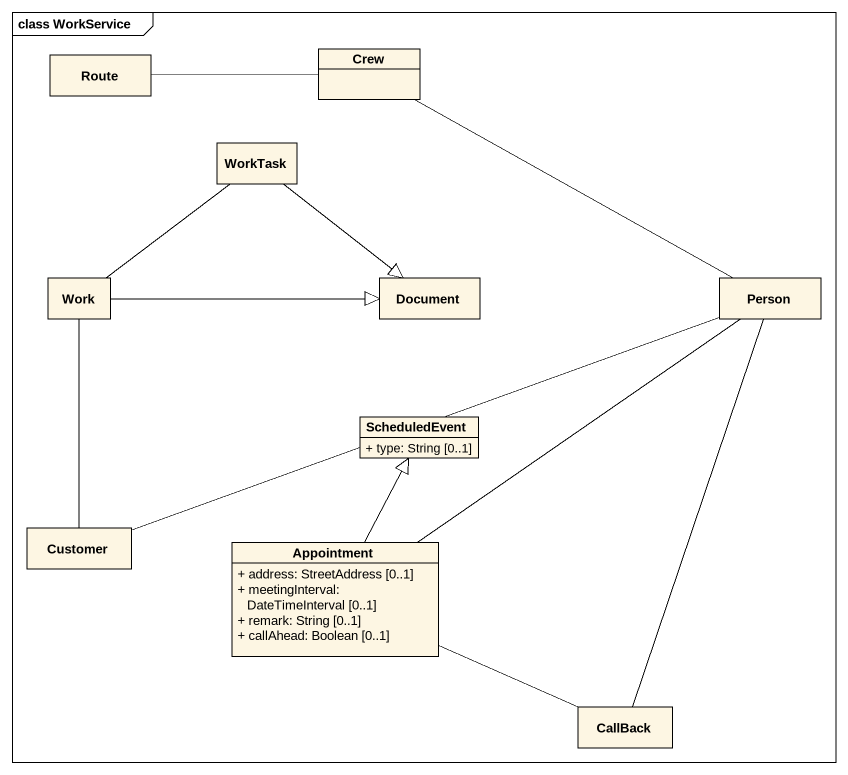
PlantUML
@startuml
mainframe class WorkService
hide circle
hide empty members
skinparam classAttributeIconSize 0
class Route
class Crew
class WorkTask
class Work
class Document
class "Person" as Person_
class ScheduledEvent {
  + type: String [0..1]
}
class Customer
class Appointment {
  + address: StreetAddress [0..1]
  + meetingInterval: DateTimeInterval [0..1]
  + remark: String [0..1]
  + callAhead: Boolean [0..1]
}
class CallBack
Crew -left- Route
Crew -right- Person_
WorkTask --|> Document
Work -up- WorkTask
Work -right-|> Document
Person_ -- Appointment
Person_ -- CallBack
Customer -up- Work
Customer -right- Person_
Appointment -up-|> ScheduledEvent
Appointment -right- CallBack
@enduml
